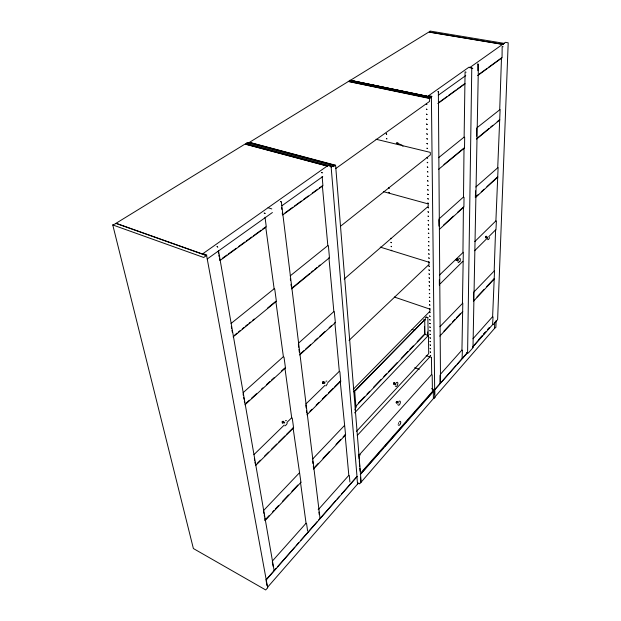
<?xml version="1.0" encoding="UTF-8"?>
<svg xmlns="http://www.w3.org/2000/svg" width="621" height="621" viewBox="0 0 621 621"><rect width="100%" height="100%" fill="white"/><g stroke="black" fill="none" stroke-linecap="round" stroke-linejoin="round"><path stroke-width="0.93" d="M440.266 374.447L461.946 350.058L462.792 303.102L439.901 326.716M462.428 302.955L463.32 252.235L439.513 275.033M462.948 252.087L463.413 207.018L457.7 212.219M439.078 218.895L463.514 196.989L464.011 148.015L443.914 164.565M438.612 157.687L464.128 137.101L465.082 71.834L466.084 72.199M428.793 97.513L428.769 95.58L468.971 67.184L471.781 67.759L467.59 352.705L434.661 389.778L455.767 365.761M473.52 300.261L473.536 292.871M475.585 190.849L475.329 197.633M476.625 136.209L476.633 128.485M477.86 70.724L477.704 63.854L478.434 64.204L472.992 347.69L468.296 353.046L466.581 352.627M472.946 338.81L492.616 316.648L494.541 270.655L473.839 292.033M494.192 270.523L495.589 229.894L488.828 236.624M474.801 241.577L495.9 220.89L498.112 167.453L475.833 186.999M497.739 167.328L500.122 109.482L476.959 127.771M499.726 109.366L501.489 57.893L502.047 57.691L502.156 46.474L503.111 46.808M429.856 98.219L431.401 97.163L434.754 397.106L494.526 328.439L494.751 322.237M494.526 328.439L495.884 327.376L496.148 320.56M492.616 316.648L493.058 317.005L492.569 324.511L493.144 324.651L497.623 319.598L508.195 42.826L505.478 42.313L469.686 67.65L472.806 68.403M393.784 383.708L394.048 383.856M394.343 383.072L394.645 383.452M394.762 383.095C394.094 386.161 392.72 381.977 394.552 382.893M396.345 402.447L396.842 402.889M396.633 402.323L396.741 402.936M397.223 402.028L396.811 401.531M207.197 258.996L272.409 212.522M458.461 259.927L458.267 259.531L457.988 260.61M485.7 237.408L485.909 236.601M485.777 237.183L485.801 237.804L486.344 237.564M485.948 237.401L486.297 236.477M486.026 237.206L485.769 237.486M486.398 236.865L486.018 236.531M486.522 236.95L485.925 236.252L485.878 237.835M425.261 318.107L426.223 317.129M233.1 336.9L276.392 301.325L274.738 289.145L274.14 288.781L231.066 323.456M255.588 465.548L293.601 427.877L292.297 418.275L291.699 417.762L284.907 367.88L285.458 367.842L284.014 357.199L283.386 356.671L275.84 301.27L267.628 308.016M283.455 422.001C283.502 420.27 281.748 423.25 283.114 422.637M284.084 422.885L284.1 423.328M264.926 520.499L264.849 518.644M324.542 383.499L325.101 382.606M299.664 354.979L335.371 322.586L334.292 311.781L333.857 311.587L298.468 343.234M291.521 288.912L329.472 257.723L328.4 245.924L327.826 245.582L290.201 275.871M393.97 383.786L394.692 382.87M431.432 357.463L429.973 356.741L357.269 435.461M397.192 401.841L396.881 402.672M397.269 402.152L397.122 401.399L396.703 401.624M427.853 317.572L426.223 317.013M438.317 91.931L437.867 91.528M354.754 392.394L354.172 391.913L425.439 319.062L353.776 391.75M354.77 392.278L355.965 407.159L354.956 409.876M456.272 259.826L456.381 259.392M456.373 259.609L456.373 260.416M456.629 259.671L456.777 260.346M457.11 259.671L457.048 258.973L456.505 259.26M265.144 520.499L300.952 482.331L293.081 427.885L293.578 427.993M486.227 236.989L486.569 236.5M489.62 237.579L488.618 239.465L487.532 239.675M331.055 166.886L330.939 166.296L327.958 165.504L202.951 253.632L206.809 255.037M281.274 202.198L280.513 201.367L280.816 201.631M306.96 414.82L340.719 381.364L339.889 371.824L339.314 371.342L334.859 322.524M217.785 247.251L217.016 246.32L217.412 246.809M313.605 468.964L345.587 434.879L340.223 381.278L340.719 381.364M340.378 226.355L430.376 154.893L430.275 152.378L376.015 139.244M344.15 279.07L428.273 206.327L428.117 203.898L383.351 191.625M357.153 476.555L266.199 579.944M360.467 474.405L433.528 391.269L433.505 389.421L431.603 388.63M349.025 340.386L429.041 264.445L428.894 262.209L380.238 247.104M438.473 169.455L464.524 148L464.671 137.513L464.128 137.101M353.279 389.274L430.011 311.191L429.872 309.111L394.358 297.048M439.365 285.148L439.358 279.683M439.652 229.133L463.895 207.018L464.034 197.385L463.514 196.989M287.228 423.111L286.537 424.617L284.899 425.905M323.828 382.753C324.03 380.588 322.276 384.298 323.751 382.916M327.5 383.615L325.963 385.92M393.745 383.545L394.017 382.924M394.009 383.607L394.234 383.087M396.19 401.997L396.237 402.92M396.307 402.284L396.703 401.515M396.563 402.346L397.23 401.903M456.955 260.16L457.211 259.182M427.543 334.967L427.566 331.956M434.941 397.168L433.404 398.566L433.303 391.23L411.7 415.822M487.757 237.602L487.384 237.967L487.772 236.927M395.911 384.112L395.406 384.554L395.88 383.475M456.435 259.431L456.893 258.778M456.784 259.772L456.272 260.393M456.978 259.834C455.643 262.078 456.163 257.257 457.141 259.275M457.064 259.819L456.59 259.951M335.588 165.248L333.392 166.676L246.917 143.606L249.828 142.434L335.588 165.248L361.15 482.144L359.644 483.875L357.75 483.053M267.69 587.761L265.71 589.95L193.379 548.529L112.758 224.942L116.43 223.397L206.599 255.479L267.69 587.761L267.364 587.489L357.549 484.085L356.912 476.548L341.542 494.005M485.94 236.671L486.305 236.213M308.389 531.723L307.969 532.018M313.046 526.569L312.627 526.864M350.733 483.751L350.329 484.038M457.786 261.658L458.523 262.559L459.85 261.425M394.537 383.739C392.868 385.556 394.374 381.224 394.684 383.18M462.917 357.975L462.094 358.069L462.404 350.423L461.946 350.058M459.719 261.643C460.72 260.812 460.627 257.047 458.787 258.507M284.224 422.528L284.767 422.094M361.15 482.144L433.404 398.566M433.823 398.628L434.987 397.293M358.954 483.068L357.549 484.085M360.227 474.397L379.291 452.701M380.564 451.25L383.103 448.362M385.012 446.188L405.979 422.327M407.252 420.883L410.427 417.265M457.048 364.302L467.279 352.658M478.791 339.555L481.989 335.914M483.27 334.455L485.187 332.274M487.749 329.363L489.03 327.904M472.612 346.86L482.207 335.938M483.48 334.478L486.041 331.567M487.959 329.378L489.239 327.927M492.763 324.473L472.395 347.488L472.961 347.667M265.959 579.859L276.213 568.215M277.494 566.763L294.781 547.117M296.062 545.665L298.623 542.754M300.548 540.573L317.199 521.656M318.48 520.196L335.775 500.557M337.056 499.098L339.617 496.187M361.663 471.96L432.426 391.502L432.193 374.937M272.518 560.895L306.06 523.247L300.471 482.207L300.952 482.331M318.162 509.802L348.823 475.383L345.113 434.778L345.587 434.879M359.652 454.494L431.704 374.432L431.455 357.37M356.462 431.432L428.715 353.644L428.42 336.015M443.914 331.172L450.497 324.146M452.468 322.043L455.1 319.233M456.419 317.828L460.363 313.613M439.769 336.14L462.785 311.54M476.944 297.032L484.116 289.355M486.732 286.56L493.905 278.883M473.466 301.255L494.347 278.914M265.982 518.939L269.297 515.407M272.611 511.875L273.939 510.462M275.266 509.049L278.581 505.517M282.563 501.279L288.532 494.921M291.847 491.39L297.816 485.032M315.08 466.767L318.348 463.289M322.92 458.422L329.44 451.467M335.969 444.512L340.541 439.645M343.157 436.866L345.113 434.778M354.591 412.911L428.18 335.65L427.869 317.471M263.692 510.408L299.221 473.023M312.658 458.997L344.282 425.711M358.325 403.13L364.348 396.85M367.027 394.056L369.705 391.269M373.726 387.077L381.092 379.408M383.77 376.613L386.448 373.819M388.451 371.731L397.161 362.656M401.174 358.464L407.873 351.486M409.876 349.398L413.229 345.905M417.242 341.721L423.941 334.742M425.401 320.079L424.702 319.823L424.981 334.176L355.367 406.786L355.965 407.159M440.266 283.758L462.855 261.332M474.623 250.744L487.477 237.967M257.102 463.514L260.494 460.153M264.569 456.117L268.637 452.088M271.354 449.394L276.787 444.015M278.821 442.005L284.93 435.95M286.289 434.607L293.081 427.885M309.91 411.312L311.975 409.262M316.112 405.171L318.868 402.439M322.307 399.024L326.444 394.933M328.509 392.883L333.337 388.109M334.711 386.743L340.223 381.278M253.958 454.619L284.154 425.129M286.894 422.451L291.699 417.762M305.905 403.976L325 385.33M327.725 382.668L339.314 371.342M220.463 260.168L266.293 226.89L265.02 217.241M335.705 168.578L429.592 101.394L429.6 98.483L348.381 81.491L249.293 142.45L335.534 165.512M475.647 196.927L478.457 194.365M481.259 191.804L484.07 189.234M486.872 186.673L497.405 177.063M475.43 197.571L497.871 177.055M246.553 402.765L249.394 400.18M251.521 398.247L256.496 393.722M261.464 389.204L262.885 387.908M266.44 384.678L269.995 381.449M271.416 380.161L274.257 377.576M281.36 371.117L284.201 368.532M300.548 353.729L304.119 350.477M305.548 349.181L310.554 344.632M314.839 340.727L317.704 338.127M319.846 336.178L324.845 331.63M329.138 327.725L331.28 325.777M244.946 404.807L285.435 367.966M443.441 225.221L453.423 216.116M283.153 214.664L322.928 185.78L322.128 176.488M398.705 401.43C402.082 399.047 399.637 407.655 397.712 404.597M243.145 392.658L283.386 356.671M396.175 382.637C399.59 380.285 397.122 389.01 395.166 385.858M476.757 138.553L489.154 128.33M490.613 127.126L492.802 125.326M497.173 121.716L499.362 119.907M476.532 139.135L499.858 119.876M234.785 334.991L237.02 333.151M238.511 331.925L240.009 330.698M242.244 328.858L243.743 327.632M245.233 326.405L247.476 324.566M248.967 323.339L250.457 322.113M252.7 320.273L254.191 319.047M291.715 288.26L309.584 273.589M311.067 272.363L313.302 270.531M314.793 269.312L317.02 267.472M318.511 266.254L320.001 265.027M329.472 257.723L328.928 257.692L333.857 311.587M456.87 260.152L456.326 259.958M478.775 74.435L486.608 68.729M488.176 67.588L501.489 57.893M477.627 75.615L501.9 57.924M438.977 102.38L446.763 96.721M448.323 95.587L456.109 89.929M457.661 88.803L464.671 83.703M437.852 103.567L465.098 83.75M222.302 258.352L226.952 254.983M228.505 253.857L236.259 248.237M238.58 246.553L244.783 242.058M246.335 240.932L251.761 236.997M253.314 235.871L261.061 230.251M262.613 229.126L265.71 226.882L274.14 288.781M285.008 212.871L292.794 207.228M294.346 206.102L301.356 201.025M303.685 199.333L308.358 195.949M312.247 193.123L317.696 189.172M319.248 188.047L322.361 185.788L327.826 245.582M438.333 95.207L465.742 75.591M281.849 205.784L322.741 176.581M429.779 356.959L426.185 355.592M495.954 229.964L496.373 221.255L495.9 220.89M399.365 421.395C402.486 420.091 399.707 427.566 398.1 424.78M350.166 80.443L428.793 32.075L503.033 44.471M349.996 80.769L349.336 80.637L349.972 80.241L431.253 97.086L350.686 80.404L348.909 81.599M429.29 32.152L430.058 31.05L504.462 43.416M245.536 144.258L247.034 142.535L333.376 165.52L331.187 166.995M396.858 402.757L396.338 402.602M398.348 402.222L397.945 403.285M285.474 420.704L286.405 420.464M349.592 81.072L348.288 81.328L429.918 98.242M325.932 381.224L326.848 381.053M274.14 570.621L218.483 250.511M319.45 518.287L320.071 518.651L281.336 201.91M423.77 319.512L424.322 319.691M429.29 32.013L503.173 44.347M428.769 95.58L432.022 96.41M431.176 97.241L350.686 80.404M360.374 454.929L358.767 454.238L359.117 458.973M245.512 144.088L327.461 166.001M327.321 166.133L244.977 144.103L115.886 223.374L206.405 255.565M268.078 207.709L271.781 208.928M428.11 335.627L424.981 334.176M412.026 329.425L414.735 330.395M112.758 224.942L203.68 257.467L206.599 255.479M414.712 367.663L419.229 369.379M348.823 475.383L349.344 475.833L349.902 481.958M265.415 213.461L264.135 212.98L264.507 213.445M306.06 523.247L306.603 523.728L307.566 530.792M356.997 476.462L331.109 166.622M322.656 172.848L321.445 172.405L321.794 172.84M398.387 423.499L398.899 422.606M272.277 561.865L273.209 566.554M439.986 375.325L439.932 383.281L440.53 383.514L438.364 91.706M438.76 219.687L438.946 226.129M266.137 580.814L267.014 585.58M218.204 251.365L218.522 253.182M218.84 255.006L219.159 256.83M219.477 258.647L219.795 260.471M231.322 326.506L231.649 328.369M231.975 330.232L232.301 332.095M243.075 393.861L243.393 395.67M243.704 397.471L244.022 399.272M244.332 401.081L244.651 402.882M254.354 458.484L254.664 460.246M254.967 462.016L255.278 463.786M263.63 511.626L263.933 513.381M264.236 515.135L264.546 516.889M281.577 207.461L281.802 209.339M282.268 213.096L282.493 214.975M290.325 278.821L290.543 280.63M290.985 284.247L291.21 286.056M298.367 344.399L298.717 347.286M298.957 349.212L299.306 352.091M305.811 405.148L306.169 408.013M306.518 410.885L306.751 412.794M312.666 461.046L312.984 463.654M313.31 466.262L313.628 468.871M318.922 512.03L319.241 514.677M359.272 460.844L359.722 466.449M359.877 468.319L360.102 471.122M360.459 477.223L360.84 481.927M424.453 326.39L424.609 334.044M434.661 389.778L434.716 394.358M283.269 422.606A0.916 0.458 -65.5 0 1 282.485 422.645A0.916 0.458 -65.5 0 1 283.091 421.333A0.916 0.458 -65.5 0 1 283.564 421.97M282.392 422.808A0.916 0.458 -65.5 0 1 282.299 422.148A0.916 0.458 -65.5 0 1 282.726 421.348M282.307 422.971A1.095 0.551 -65.5 0 1 282.213 422.839M282.276 421.907A1.095 0.551 -65.5 0 1 282.539 421.411M282.182 421.55A1.095 0.551 -65.5 0 1 282.33 421.317M323.603 382.893A0.862 0.419 -67.6 0 1 322.827 383.211A0.862 0.419 -67.6 0 1 323.231 381.923A0.862 0.419 -67.6 0 1 323.797 382.272M323.665 382.955A1.032 0.505 -67.6 0 1 322.718 383.289A1.032 0.505 -67.6 0 1 323.316 381.705A1.032 0.505 -67.6 0 1 323.859 382.458M322.602 382.35A1.032 0.505 -67.6 0 1 323.168 381.581M396.314 143.482A1.289 0.978 55.2 0 1 398.441 143.692L401.686 144.988A2.422 1.832 54.9 0 1 402.967 146.315M386.2 133.802L386.673 134.206L386.2 133.802M386.402 138.475L386.883 138.879L386.402 138.475M397.161 143.544L397.642 143.948L397.161 143.544M388.575 188.008L389.033 188.404L388.575 188.008M388.762 192.347L389.22 192.735L388.762 192.347M390.78 238.293L391.222 238.674L390.78 238.293M390.951 242.314L391.393 242.702L390.951 242.314M391.129 246.32L391.572 246.7L391.129 246.32M426.317 104.118L426.829 104.545L426.317 104.118M391.3 250.294L391.742 250.682L391.3 250.294M426.402 109.156L426.906 109.575L426.402 109.156M426.48 114.155L426.984 114.575L426.48 114.155M426.557 119.116L427.062 119.535L426.557 119.116M426.635 124.045L427.132 124.464L426.635 124.045M426.712 128.943L427.209 129.362L426.712 128.943M426.782 133.81L427.287 134.229L426.782 133.81M426.86 138.646L427.357 139.057L426.86 138.646M426.938 143.443L427.434 143.862L426.938 143.443M427.015 148.209L427.504 148.629L427.015 148.209M427.163 157.656L427.652 158.068L427.163 157.656M427.232 162.329L427.722 162.741L427.232 162.329M427.302 166.971L427.791 167.383L427.302 166.971M427.38 171.582L427.861 171.994L427.38 171.582M427.45 176.17L427.931 176.574L427.45 176.17M427.52 180.719L428.001 181.13L427.52 180.719M427.59 185.244L428.071 185.648L427.59 185.244M427.659 189.739L428.141 190.142L427.659 189.739M427.729 194.202L428.211 194.606L427.729 194.202M427.799 198.642L428.28 199.046L427.799 198.642M427.869 203.051L428.343 203.455L427.869 203.051M427.939 207.43L428.412 207.833L427.939 207.43M428.009 211.784L428.482 212.18L428.009 211.784M428.079 216.108L428.544 216.504L428.079 216.108M428.141 220.401L428.614 220.804L428.141 220.401M428.211 224.678L428.676 225.074L428.211 224.678M428.28 228.916L428.746 229.32L428.28 228.916M428.343 233.139L428.808 233.535L428.343 233.139M428.405 237.323L428.87 237.719L428.405 237.323M428.474 241.491L428.932 241.887L428.474 241.491M428.537 245.629L429.002 246.025L428.63 245.567M428.606 249.743L429.064 250.139L428.606 249.743M428.669 253.834L429.127 254.222L428.669 253.834M428.731 257.894L429.189 258.282L428.731 257.894M428.793 261.93L429.251 262.326L428.793 261.93M428.855 265.943L429.313 266.331L428.855 265.943M428.917 269.933L429.375 270.321L428.917 269.933M428.979 273.9L429.429 274.288L428.979 273.9M429.041 277.835L429.491 278.224L429.041 277.835M429.103 281.755L429.553 282.144L429.103 281.755M429.165 285.644L429.616 286.033L429.165 285.644M429.227 289.518L429.67 289.906L429.227 289.518M429.29 293.368L429.732 293.749L429.29 293.368M429.344 297.187L429.786 297.575L429.344 297.187M429.406 300.991L429.848 301.371L429.406 300.991M429.468 304.771L429.903 305.152L429.468 304.771M429.522 308.521L429.965 308.909L429.522 308.521M429.585 312.262L430.019 312.642L429.585 312.262M429.639 315.973L430.081 316.353L429.639 315.973M429.701 319.66L430.136 320.04L429.701 319.66M429.755 323.331L430.19 323.712L429.755 323.331M429.817 326.98L430.244 327.352L429.817 326.98M429.872 330.605L430.299 330.977L429.872 330.605M429.926 334.207L430.361 334.587L429.926 334.207M429.98 337.793L430.415 338.166L429.98 337.793M430.043 341.356L430.469 341.729L430.043 341.356M430.097 344.903L430.524 345.276L430.097 344.903M430.151 348.42L430.578 348.8L430.151 348.42M430.206 351.928L430.632 352.301L430.206 351.928M430.26 355.406L430.679 355.779L430.26 355.406M323.572 383.312A0.862 0.419 -67.6 0 0 323.906 381.907A0.862 0.419 -67.6 0 0 323.036 382.753A0.862 0.419 -67.6 0 0 323.572 383.312"/></g></svg>
